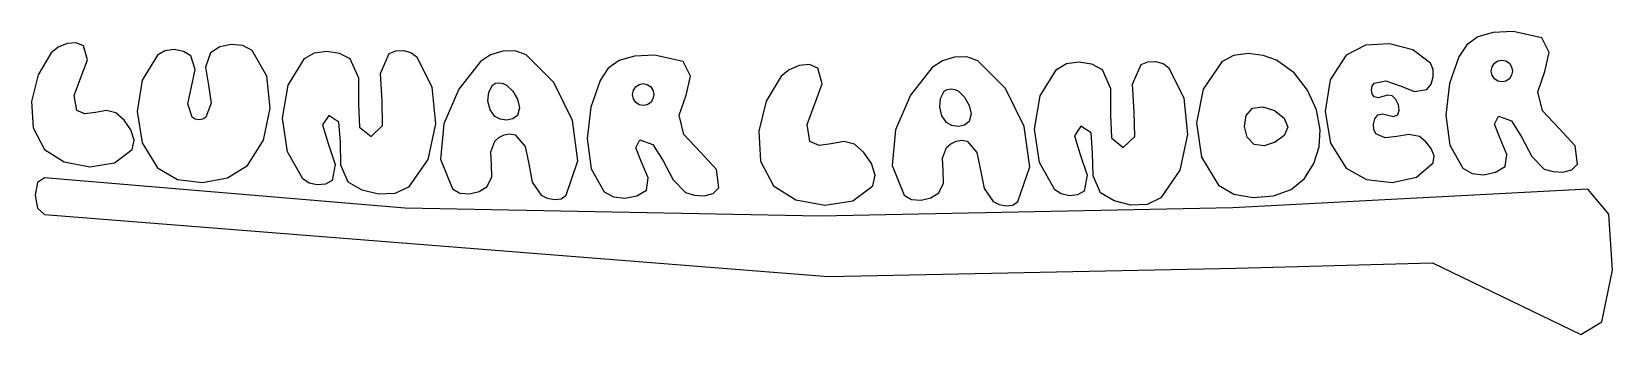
# Model space of a CAD drawing. Extents: x -549 to 525, y -97 to 109.
import ezdxf

# ---------------------------------------------------------------- set-up
doc = ezdxf.new("R2010")
doc.units = 0
doc.layers.add('Layer_1', color=7, linetype='CONTINUOUS')

msp = doc.modelspace()

# ---------------------------------------------------------------- linework, layer by layer
at = {"layer": 'Layer_1', "color": 7}
for points in [[(457.467914, 109.388432), (443.728941, 108.750612), (433.507049, 105.843845), (425.999233, 100.422782), (420.40254, 92.242077), (414.176887, 74.065631), (411.749579, 52.617024), (414.340407, 32.034676), (423.169193, 16.457), (429.628949, 12.913361), (437.566421, 12.04677), (445.49599, 13.662069), (451.931955, 17.564169), (453.171024, 25.870198), (448.658093, 36.617894), (444.67557, 46.41341), (447.50578, 51.862898), (456.373004, 48.581695), (463.295464, 37.428826), (470.068204, 24.503875), (478.486385, 15.906415), (484.516204, 14.135694), (491.22553, 13.799934), (497.234323, 15.346275), (501.16263, 19.221937), (499.613767, 31.610098), (488.722501, 43.427011), (477.275285, 55.449697), (474.058488, 68.455194), (478.902014, 82.150857), (481.911575, 95.159543), (476.846956, 105.049366), (457.467914, 109.388432)], [(-535.478905, 94.963148), (-544.407654, 79.940515), (-548.859936, 61.868209), (-547.796918, 43.890332), (-540.179768, 29.150983), (-526.697617, 20.686868), (-509.409474, 17.47458), (-492.620385, 20.100497), (-480.635423, 29.150983), (-479.190445, 35.555681), (-481.440885, 42.593834), (-486.03075, 49.178386), (-491.604131, 54.222282), (-498.036794, 55.657844), (-505.504365, 54.367217), (-512.681389, 53.395862), (-518.242381, 55.789244), (-519.981067, 65.995752), (-515.358126, 78.244371), (-511.002111, 90.234119), (-513.541518, 99.664013), (-518.623578, 101.834774), (-524.754263, 101.307159), (-530.762944, 98.782755), (-535.478905, 94.963148)], [(-463.398926, 93.396171), (-473.707121, 76.37363), (-477.143741, 55.004593), (-473.70794, 33.636123), (-463.398926, 16.615298), (-449.734884, 8.848176), (-432.813093, 6.700775), (-415.906373, 9.902361), (-402.287627, 18.182264), (-391.326285, 35.586161), (-386.75643, 57.360274), (-389.168696, 79.132341), (-399.153719, 96.530088), (-405.447754, 100.001224), (-413.255968, 100.701056), (-421.064351, 98.923663), (-427.358923, 94.963122), (-430.747904, 85.173579), (-428.820382, 72.915533), (-426.94558, 60.712591), (-430.49286, 51.088353), (-432.615171, 49.878487), (-435.215623, 49.463741), (-437.805124, 49.861302), (-439.894585, 51.088353), (-442.81598, 60.334035), (-440.303327, 71.907209), (-437.767391, 83.503777), (-440.618936, 92.819647), (-445.670376, 95.930292), (-451.975587, 97.118513), (-458.297449, 96.301434), (-463.398926, 93.396171)], [(401.153574, 87.87545), (389.182469, 96.906126), (373.376416, 101.128716), (357.136982, 100.110664), (343.865793, 93.419418), (333.218282, 76.581018), (329.72471, 55.039956), (333.301679, 33.438692), (343.865793, 16.419685), (357.809292, 8.875693), (375.180437, 6.752676), (391.678216, 10.387162), (403.001565, 20.115678), (403.741749, 24.852603), (401.726682, 29.861551), (398.039054, 34.463548), (393.761637, 37.979628), (386.553908, 39.48821), (378.280535, 38.110393), (370.355735, 37.129185), (364.193695, 39.827605), (362.748971, 42.828756), (362.553222, 46.438107), (363.485684, 49.976197), (365.425708, 52.763568), (368.570651, 53.538516), (372.434894, 52.550809), (376.182523, 51.669483), (378.977652, 52.763568), (380.05227, 55.928146), (379.509838, 59.595265), (377.777333, 63.080526), (375.28167, 65.69952), (372.365101, 66.214437), (368.985094, 65.226293), (365.673386, 64.320763), (362.96171, 65.083516), (361.696169, 67.135486), (361.260616, 69.733339), (361.675624, 72.316271), (362.96171, 74.323486), (370.995025, 75.976958), (380.629188, 72.405007), (390.361593, 68.7143), (398.689576, 70.011503), (401.606879, 73.687868), (403.104068, 78.551082), (403.010031, 83.610494), (401.153574, 87.87545)], [(-364.730538, 9.18069), (-375.145526, 27.69464), (-378.445832, 50.409177), (-374.611928, 72.97651), (-363.624199, 91.048855), (-356.83619, 94.990645), (-348.454331, 96.121391), (-339.913129, 94.715868), (-332.647092, 91.048855), (-326.833597, 77.982706), (-326.869157, 60.13885), (-326.198089, 44.474078), (-318.26485, 37.94518), (-310.450286, 45.399022), (-310.836987, 62.148422), (-311.895236, 80.901866), (-306.095259, 94.367837), (-301.559045, 96.252223), (-296.282816, 96.455262), (-291.210915, 95.061429), (-287.287688, 92.155186), (-277.017782, 71.474535), (-274.570241, 46.649729), (-279.864335, 22.451112), (-292.819328, 3.649022), (-302.08824, -0.828914), (-313.186487, -1.294044), (-324.334688, 1.542092), (-333.753432, 6.96804), (-338.796686, 18.62154), (-339.146896, 34.362504), (-340.119349, 47.746077), (-347.029334, 52.327419), (-351.354729, 45.83959), (-347.457014, 33.183834), (-342.792276, 19.036607), (-344.816684, 8.074351), (-349.279069, 5.585998), (-354.840342, 5.046897), (-360.368286, 6.298101), (-364.730538, 9.18069)], [(-213.045819, 93.542478), (-220.474342, 96.234107), (-228.889441, 96.108727), (-237.098563, 93.597102), (-243.909156, 89.129984), (-258.754296, 70.251104), (-268.816452, 46.657727), (-271.201145, 22.623801), (-263.013884, 2.423274), (-258.004031, -0.603616), (-251.526249, -1.05153), (-244.912975, 0.60565), (-239.496651, 3.894132), (-236.387838, 10.556721), (-236.585557, 18.992976), (-236.952852, 27.595625), (-234.352759, 34.757452), (-231.445133, 37.286036), (-227.835579, 39.10432), (-223.99441, 39.850281), (-220.391936, 39.161902), (-213.66638, 31.261833), (-211.160476, 19.333369), (-208.861827, 7.031399), (-202.758046, -1.989214), (-198.610149, -3.930028), (-193.816122, -4.838473), (-189.26742, -4.32226), (-185.855508, -1.989214), (-177.781797, 21.549477), (-181.554859, 48.924996), (-194.275823, 74.726336), (-213.045819, 93.542478)], [(-125.741176, 93.349537), (-139.48014, 92.711717), (-149.702052, 89.80495), (-157.209868, 84.383887), (-162.806561, 76.203182), (-169.032214, 58.026739), (-171.459517, 36.578135), (-168.868674, 15.995787), (-160.039888, 0.418114), (-153.580121, -3.125525), (-145.642652, -3.992117), (-137.713108, -2.376818), (-131.277123, 1.525271), (-130.038057, 9.831297), (-134.55098, 20.578994), (-138.533519, 30.374512), (-135.703299, 35.824), (-126.836083, 32.542795), (-119.91364, 21.389928), (-113.140877, 8.464975), (-104.722699, -0.132474), (-98.692871, -1.903192), (-91.983557, -2.238952), (-85.974753, -0.692628), (-82.046451, 3.183045), (-83.595326, 15.571203), (-94.486566, 27.388113), (-105.933782, 39.410802), (-109.150587, 52.416302), (-104.30705, 66.11196), (-101.297503, 79.120646), (-106.362144, 89.010472), (-125.741176, 93.349537)], [(-39.746688, 79.097049), (-49.87496, 62.056195), (-54.925397, 41.555956), (-53.719583, 21.162833), (-45.079096, 4.443336), (-29.785671, -5.15792), (-10.174943, -8.801748), (8.869671, -5.823062), (22.464754, 4.443336), (24.103851, 11.70847), (21.551098, 19.692158), (16.3446, 27.161314), (10.022461, 32.882833), (2.725591, 34.511264), (-5.745227, 33.047241), (-13.886446, 31.945384), (-20.194523, 34.660305), (-22.166802, 46.23802), (-16.92279, 60.132187), (-11.981539, 73.732702), (-14.8621, 84.429457), (-20.626905, 86.891849), (-27.581235, 86.293349), (-34.397146, 83.429804), (-39.746688, 79.097049)], [(93.810898, 89.432549), (86.366841, 92.1298), (77.934145, 92.004161), (69.707859, 89.487286), (62.883026, 85.010832), (48.006849, 66.092492), (37.923653, 42.449796), (35.533982, 18.365627), (43.738377, -1.877143), (48.758704, -4.910327), (55.250021, -5.359201), (61.877118, -3.698549), (67.304768, -0.40321), (70.420086, 6.273322), (70.221952, 14.727204), (69.853886, 23.347834), (72.459413, 30.524629), (75.37312, 33.058499), (78.990218, 34.880585), (82.839413, 35.628104), (86.449411, 34.938288), (93.18903, 27.021701), (95.700175, 15.068306), (98.003631, 2.740633), (104.120174, -6.298832), (108.27674, -8.24371), (113.080789, -9.154046), (117.638994, -8.636789), (121.058034, -6.298832), (129.148611, 17.289067), (125.367672, 44.721818), (112.620126, 70.577088), (93.810898, 89.432549)], [(146.097188, 1.831934), (135.682214, 20.345887), (132.381887, 43.060424), (136.215792, 65.627757), (147.203518, 83.700102), (153.991522, 87.641897), (162.373386, 88.77264), (170.914593, 87.367117), (178.180636, 83.700102), (183.994117, 70.633953), (183.958583, 52.790097), (184.629637, 37.125324), (192.562884, 30.596426), (200.377462, 38.050268), (199.990741, 54.799669), (198.932487, 73.553112), (204.732467, 87.019083), (209.268681, 88.903473), (214.544913, 89.106512), (219.616813, 87.712676), (223.540038, 84.806433), (233.809935, 64.125764), (236.257479, 39.300958), (230.963397, 15.102353), (218.008406, -3.699706), (208.739489, -8.17767), (197.641235, -8.6428), (186.493043, -5.806664), (177.074305, -0.380716), (172.031065, 11.272804), (171.680852, 27.013756), (170.708393, 40.397327), (163.798402, 44.978666), (159.473, 38.490837), (163.370726, 25.835081), (168.035447, 11.687868), (166.011042, 0.725595), (161.548662, -1.76273), (155.987369, -2.301831), (150.459446, -1.050627), (146.097188, 1.831934)], [(296.752151, 89.857505), (287.58261, 93.143325), (277.316585, 94.406061), (267.43686, 93.147494), (259.42627, 88.869389), (246.876722, 70.28943), (242.230436, 47.212615), (245.63269, 23.983367), (257.228761, 4.946115), (267.660504, -1.22188), (280.81397, -3.530599), (294.525898, -2.341484), (306.633033, 1.984136), (315.745566, 9.463505), (322.072198, 19.570388), (325.620324, 31.003998), (326.397366, 42.463597), (323.813452, 56.252171), (317.781912, 69.604699), (308.646802, 81.235156), (296.752151, 89.857505)], [(449.723623, 90.027725), (452.522195, 89.441143), (454.806784, 87.841341), (456.346729, 85.468233), (456.911287, 82.56173), (456.346729, 79.655231), (454.806784, 77.282132), (452.522195, 75.682338), (449.723623, 75.095759), (446.92412, 75.682338), (444.637442, 77.282132), (443.095436, 79.655231), (442.52992, 82.56173), (443.095436, 85.468233), (444.637442, 87.841341), (446.92412, 89.441143), (449.723623, 90.027725)], [(-235.823599, 72.966912), (-233.779602, 74.207388), (-231.206737, 74.528334), (-228.553202, 74.068569), (-226.267202, 72.966912), (-222.038316, 68.833039), (-218.842505, 63.375141), (-217.522518, 57.56924), (-218.921096, 52.391356), (-221.999931, 49.989214), (-226.268452, 49.133411), (-230.721208, 49.721721), (-234.352759, 51.651915), (-237.510845, 56.247181), (-238.905965, 62.132084), (-238.392194, 68.105651), (-235.823599, 72.966912)], [(-133.485458, 73.988833), (-130.686886, 73.402251), (-128.402294, 71.802449), (-126.862372, 69.429341), (-126.2978, 66.522836), (-126.862372, 63.616339), (-128.402294, 61.243237), (-130.686886, 59.643443), (-133.485458, 59.056864), (-136.284973, 59.643443), (-138.571645, 61.243237), (-140.11365, 63.616339), (-140.67917, 66.522836), (-140.11365, 69.429341), (-138.571645, 71.802449), (-136.284973, 73.402251), (-133.485458, 73.988833)], [(70.985487, 68.813969), (73.033757, 70.057042), (75.612004, 70.37866), (78.271085, 69.917932), (80.56186, 68.813969), (84.799588, 64.671449), (88.002085, 59.202144), (89.324838, 53.384115), (87.923336, 48.195412), (84.83806, 45.788245), (80.560613, 44.930654), (76.09855, 45.520191), (72.459413, 47.454415), (69.294722, 52.059291), (67.896684, 57.956494), (68.411527, 63.942546), (70.985487, 68.813969)], [(280.284061, 57.273451), (287.454368, 58.27063), (295.39692, 55.627898), (301.821568, 50.599539), (304.438163, 44.439833), (301.89757, 38.688169), (295.790056, 34.084631), (288.242756, 31.696721), (281.382823, 32.591944), (276.727017, 37.537578), (274.882664, 44.845014), (276.0137, 52.19629), (280.284061, 57.273451)], [(-540.179768, 9.939812), (-544.839398, 6.642581), (-546.396362, -1.798121), (-544.845014, -10.637688), (-540.179768, -15.131484), (-7.813676, -57.304346), (269.286792, -51.566232), (402.55221, -47.981163), (503.413099, -96.613217), (517.629479, -88.053614), (524.78559, -52.853194), (522.430671, -14.853213), (508.113961, 2.10504), (266.93694, -10.608478), (-13.448165, -16.206186), (-295.125648, -10.68956), (-540.179768, 9.939812)]]:
    msp.add_lwpolyline(points, dxfattribs=at)

doc.saveas('drawing.dxf')
